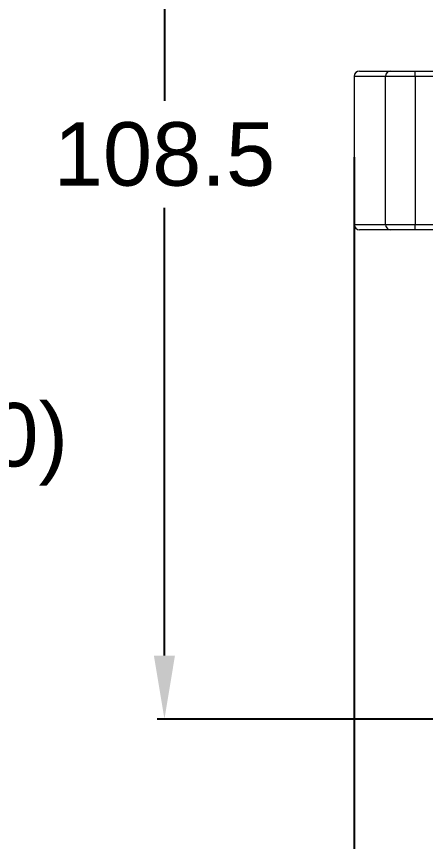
# Model space of a CAD drawing. Extents: x 9631 to 10472, y -18721 to -18126.
# Drawn here: x 10120 to 10158.7, y -18555.5 to -18477.5 of the extents above; entities that cross this region are included whole.
import ezdxf

# ---------------------------------------------------------------- set-up
doc = ezdxf.new("R2010")
doc.units = 0
doc.header["$MEASUREMENT"] = 0
doc.layers.get('0').update_dxf_attribs({"linetype": 'CONTINUOUS', "lineweight": 13})
doc.layers.get('Defpoints').update_dxf_attribs({"linetype": 'CONTINUOUS'})
doc.layers.add('5', color=3, linetype='CONTINUOUS', lineweight=9)
doc.styles.get("Standard").update_dxf_attribs({"font": 'arial.ttf'})
doc.dimstyles.new('A4', dxfattribs={"dimtxt": 4, "dimasz": 3.5, "dimexe": 0.7, "dimexo": 0.625, "dimgap": 0.5, "dimtad": 1, "dimdec": 1, "dimdsep": 46, "dimtxsty": 'Standard', "dimcen": 2.5, "dimclrd": 5, "dimclre": 5, "dimclrt": 7, "dimadec": 3, "dimazin": 2, "dimtfac": 1, "dimtdec": 1, "dimtmove": 0, "dimatfit": 3, "dimfxl": 1.25, "dimarcsym": 0})

# ---------------------------------------------------------------- blocks, each defined once
blk = doc.blocks.new('*D88')
at = {"layer": '5', "color": 3, "lineweight": -2, "transparency": 16777216}
for p, q in [((10184.293, -18437.209), (10133.283, -18437.209)), ((10133.983, -18443.209), (10133.983, -18485.521)), ((10133.983, -18537.959), (10133.983, -18495.648)), ((10199.328, -18543.959), (10133.283, -18543.959))]:
    blk.add_line(p, q, dxfattribs=at)
at = {"layer": '5', "color": 3, "transparency": 16777216}
for points in [[(10132.983, -18443.209), (10134.983, -18443.209), (10133.983, -18437.209)], [(10132.983, -18537.959), (10134.983, -18537.959), (10133.983, -18543.959)]]:
    blk.add_solid(points, dxfattribs=at)
at = {"layer": 'Defpoints', "color": 0, "transparency": 16777216}
for p in [(10133.983, -18437.209), (10184.918, -18437.209), (10199.953, -18543.959)]:
    blk.add_point(p, dxfattribs=at)
at = {"layer": '5', "color": 4, "transparency": 16777216, "insert": (10133.983, -18490.584), "char_height": 6, "attachment_point": 5}
blk.add_mtext('108.5', dxfattribs=at)
blk = doc.blocks.new('*D89')
at = {"layer": '5', "color": 3, "lineweight": -2, "transparency": 16777216}
for p, q in [((10304.81, -18393.633), (10112.05, -18393.633)), ((10112.75, -18399.633), (10112.75, -18512.054)), ((10112.75, -18636.342), (10112.75, -18523.921)), ((10113.375, -18642.342), (10113.45, -18642.342))]:
    blk.add_line(p, q, dxfattribs=at)
at = {"layer": '5', "color": 3, "transparency": 16777216}
for points in [[(10111.75, -18399.633), (10113.75, -18399.633), (10112.75, -18393.633)], [(10111.75, -18636.342), (10113.75, -18636.342), (10112.75, -18642.342)]]:
    blk.add_solid(points, dxfattribs=at)
at = {"layer": 'Defpoints', "color": 0, "transparency": 16777216}
for p in [(10305.435, -18393.633), (10112.75, -18642.342), (10112.75, -18642.342)]:
    blk.add_point(p, dxfattribs=at)
at = {"layer": '5', "color": 4, "transparency": 16777216, "insert": (10112.75, -18517.987), "char_height": 6, "attachment_point": 5}
blk.add_mtext('(1600)', dxfattribs=at)
blk = doc.blocks.new('*D93')
at = {"layer": '5', "color": 3, "lineweight": -2, "transparency": 16777216}
for p, q in [((10151.953, -18490.834), (10151.953, -18627.859)), ((10352.453, -18583.112), (10352.453, -18627.859)), ((10157.953, -18627.159), (10240.006, -18627.159)), ((10346.453, -18627.159), (10264.4, -18627.159))]:
    blk.add_line(p, q, dxfattribs=at)
at = {"layer": '5', "color": 3, "transparency": 16777216}
for points in [[(10157.953, -18626.159), (10157.953, -18628.159), (10151.953, -18627.159)], [(10346.453, -18626.159), (10346.453, -18628.159), (10352.453, -18627.159)]]:
    blk.add_solid(points, dxfattribs=at)
at = {"layer": 'Defpoints', "color": 0, "transparency": 16777216}
for p in [(10151.953, -18490.209), (10352.453, -18582.487), (10352.453, -18627.159)]:
    blk.add_point(p, dxfattribs=at)
at = {"layer": '5', "color": 4, "transparency": 16777216, "insert": (10252.203, -18627.159), "char_height": 6, "attachment_point": 5}
blk.add_mtext('200.5', dxfattribs=at)

msp = doc.modelspace()

# ---------------------------------------------------------------- linework, layer by layer
at = {"linetype": 'Continuous', "lineweight": 18}
for p, q in [((10152.453, -18482.709), (10155.385, -18482.709)), ((10155.385, -18482.709), (10157.711, -18482.709)), ((10157.711, -18482.709), (10195.453, -18482.709)), ((10151.953, -18483.209), (10151.953, -18497.209)), ((10155.385, -18497.709), (10152.453, -18497.709)), ((10157.711, -18497.709), (10155.385, -18497.709)), ((10195.453, -18497.709), (10157.711, -18497.709))]:
    msp.add_line(p, q, dxfattribs=at)
at = {"linetype": 'Continuous', "lineweight": 13}
for p, q in [((10157.711, -18483.209), (10157.711, -18482.709)), ((10154.92, -18483.209), (10151.953, -18483.209)), ((10154.92, -18497.209), (10154.92, -18483.209)), ((10157.711, -18483.209), (10154.92, -18483.209)), ((10157.711, -18483.209), (10157.711, -18497.209)), ((10195.453, -18483.209), (10157.711, -18483.209)), ((10151.953, -18497.209), (10154.92, -18497.209)), ((10154.92, -18497.209), (10157.711, -18497.209)), ((10157.711, -18497.709), (10157.711, -18497.209)), ((10157.711, -18497.209), (10195.453, -18497.209))]:
    msp.add_line(p, q, dxfattribs=at)
at = {"linetype": 'Continuous', "lineweight": 18}
for centre, start, end in [((10152.453, -18483.209), 90, 180), ((10152.453, -18497.209), 180, 270)]:
    msp.add_arc(centre, 0.5, start, end, dxfattribs=at)
at = {"linetype": 'Continuous', "lineweight": 13}
for centre, start_param, end_param in [((10155.385, -18483.209), 3.141593, 4.712389), ((10155.385, -18497.209), 4.712389, 6.283185)]:
    msp.add_ellipse(centre, major_axis=(0, -0.5), ratio=0.930186, start_param=start_param, end_param=end_param, dxfattribs=at)

# ---------------------------------------------------------------- dimensions: what is measured, and where the dimension line sits
at = {"layer": '5'}
for base, p1, p2, text, picture, middle in [((10112.75, -18642.342), (10305.435, -18393.633), (10112.75, -18642.342), '(1600)', '*D89', (10112.75, -18517.987)), ((10133.983, -18437.209), (10199.953, -18543.959), (10184.918, -18437.209), '108.5', '*D88', (10133.983, -18490.584))]:
    dim = msp.add_linear_dim(base=base, p1=p1, p2=p2, angle=90, text=text, dimstyle='A4', override={"dimtxt": 6, "dimasz": 6, "dimgap": 2, "dimtad": 0, "dimtih": 1, "dimclrd": 3, "dimclre": 3, "dimclrt": 4}, dxfattribs=at)
    dim.commit()
    dim.dimension.update_dxf_attribs({"geometry": picture, "text_midpoint": middle})
dim = msp.add_linear_dim(base=(10352.453, -18627.159), p1=(10151.953, -18490.209), p2=(10352.453, -18582.487), dimstyle='A4', override={"dimtxt": 6, "dimasz": 6, "dimgap": 2, "dimtad": 0, "dimtih": 1, "dimclrd": 3, "dimclre": 3, "dimclrt": 4}, dxfattribs=at)
dim.commit()
dim.dimension.update_dxf_attribs({"geometry": '*D93', "text_midpoint": (10252.203, -18627.159)})

doc.saveas('drawing.dxf')
